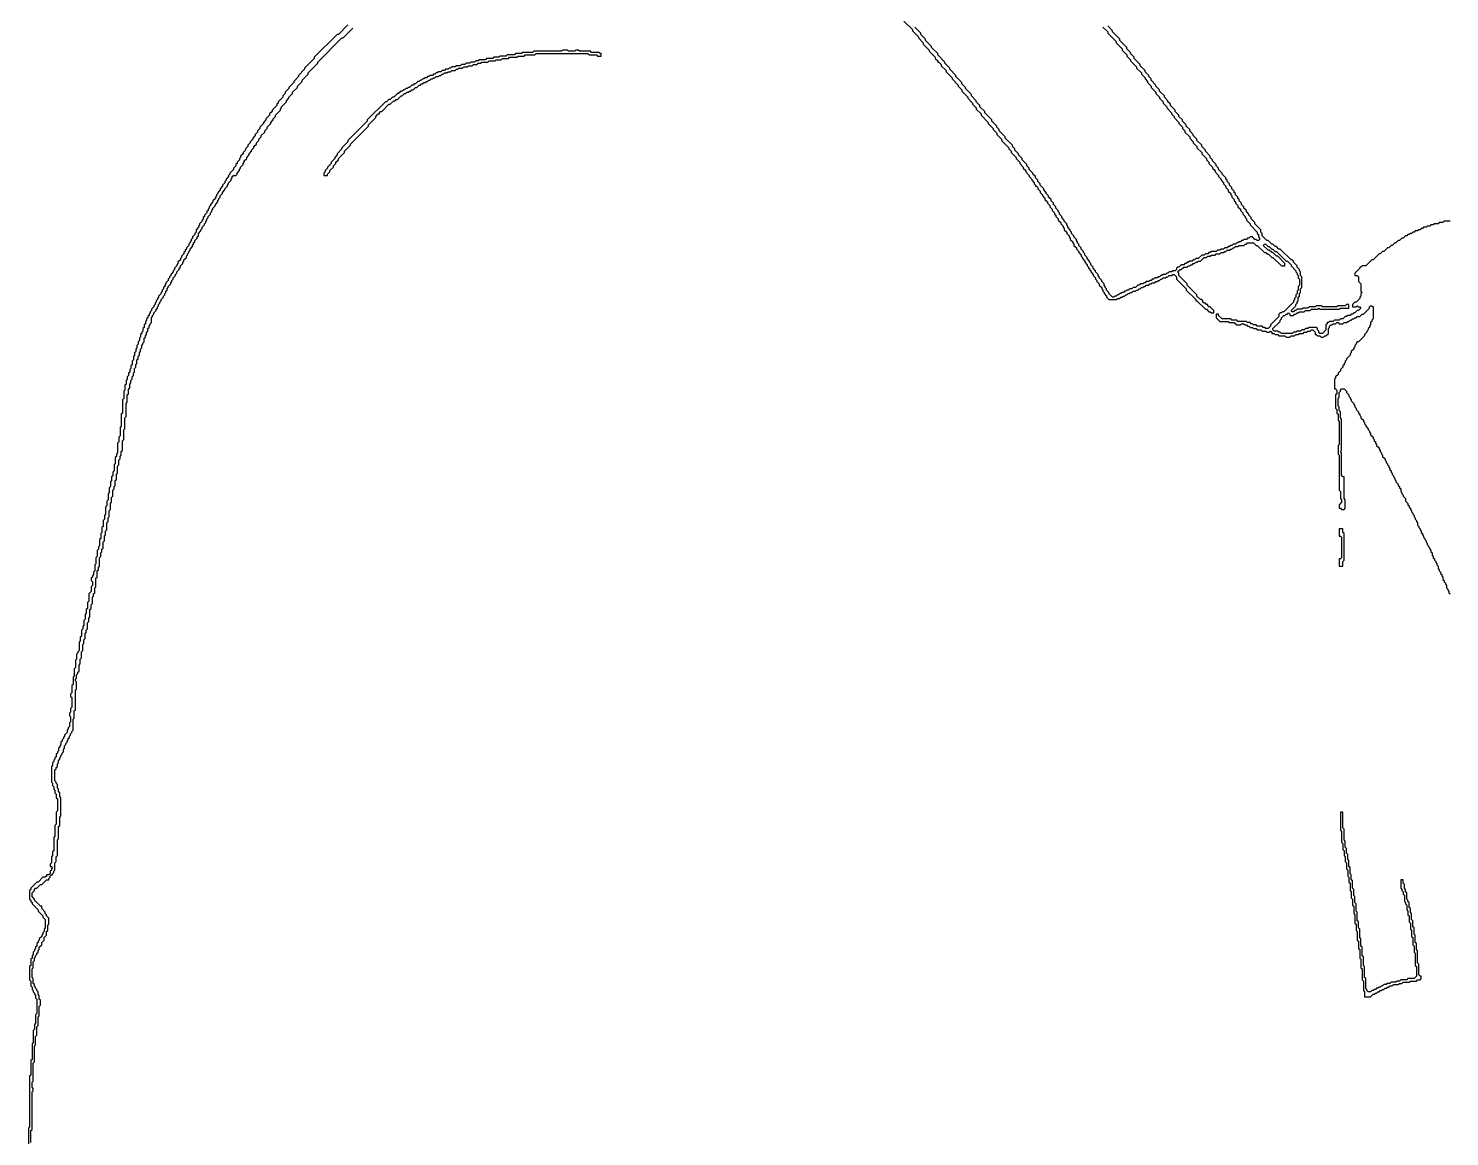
# Model space of a CAD drawing. Header units: metres. Extents: x 0 to 100, y 0 to 128.
# Drawn here: x 13.75 to 43.21, y 82.73 to 105.7 of the extents above; entities that cross this region are included whole.
import ezdxf

# ---------------------------------------------------------------- set-up
doc = ezdxf.new("R2010")
doc.units = ezdxf.units.M

msp = doc.modelspace()

# ---------------------------------------------------------------- linework, layer by layer
for points in [[(20.375, 105.775), (20.175, 105.575), (20.15, 105.575), (19.675, 105.1), (19.675, 105.075), (19.475, 104.875), (19.475, 104.85), (19.35, 104.725), (19.35, 104.7), (19.25, 104.6), (19.25, 104.575), (19.15, 104.475), (19.15, 104.45), (19.075, 104.375), (19.075, 104.35), (19.025, 104.3), (19.025, 104.275), (18.925, 104.175), (18.925, 104.15), (18.9, 104.125), (18.9, 104.1), (18.8, 104), (18.8, 103.975), (18.75, 103.925), (18.75, 103.9), (18.675, 103.825), (18.675, 103.8), (18.625, 103.75), (18.625, 103.725), (18.55, 103.65), (18.55, 103.625), (18.5, 103.575), (18.5, 103.55), (18.45, 103.5), (18.45, 103.475), (18.4, 103.425), (18.4, 103.4), (18.35, 103.35), (18.35, 103.325), (18.3, 103.275), (18.3, 103.25), (18.25, 103.2), (18.25, 103.175), (18.2, 103.125), (18.2, 103.1), (18.15, 103.05), (18.15, 103.025), (18.125, 103), (18.125, 102.975), (18.075, 102.925), (18.075, 102.9), (18.05, 102.875), (18.05, 102.85), (18, 102.8), (18, 102.775), (17.925, 102.7), (17.925, 102.675), (17.9, 102.65), (17.9, 102.625), (17.85, 102.575), (17.85, 102.55), (17.825, 102.525), (17.825, 102.5), (17.775, 102.45), (17.775, 102.425), (17.725, 102.375), (17.725, 102.35), (17.675, 102.3), (17.675, 102.275), (17.65, 102.25), (17.65, 102.225), (17.625, 102.2), (17.625, 102.175), (17.575, 102.125), (17.575, 102.1), (17.525, 102.05), (17.525, 102.025), (17.5, 102), (17.5, 101.975), (17.475, 101.95), (17.475, 101.925), (17.45, 101.9), (17.45, 101.875), (17.4, 101.825), (17.4, 101.8), (17.375, 101.775), (17.375, 101.75), (17.35, 101.725), (17.35, 101.7), (17.3, 101.65), (17.3, 101.625), (17.275, 101.6), (17.275, 101.575), (17.225, 101.525), (17.225, 101.475), (17.2, 101.45), (17.2, 101.425), (17.15, 101.375), (17.15, 101.35), (17.125, 101.325), (17.125, 101.3), (17.1, 101.275), (17.1, 101.25), (17.075, 101.225), (17.075, 101.2), (17.025, 101.15), (17.025, 101.125), (17, 101.1), (17, 101.075), (16.975, 101.05), (16.975, 101.025), (16.925, 100.975), (16.925, 100.95), (16.9, 100.925), (16.9, 100.9), (16.85, 100.85), (16.85, 100.825), (16.825, 100.8), (16.825, 100.775), (16.775, 100.725), (16.775, 100.7), (16.75, 100.675), (16.75, 100.65), (16.7, 100.6), (16.7, 100.575), (16.675, 100.55), (16.675, 100.525), (16.65, 100.5), (16.65, 100.475), (16.6, 100.425), (16.6, 100.4), (16.575, 100.375), (16.575, 100.35), (16.55, 100.325), (16.55, 100.3), (16.525, 100.275), (16.525, 100.25), (16.5, 100.225), (16.5, 100.2), (16.45, 100.15), (16.45, 100.125), (16.425, 100.1), (16.425, 100.075), (16.4, 100.05), (16.4, 100.025), (16.375, 100), (16.375, 99.975), (16.35, 99.95), (16.35, 99.925), (16.3, 99.875), (16.3, 99.85), (16.275, 99.825), (16.275, 99.8), (16.25, 99.775), (16.25, 99.75), (16.225, 99.725), (16.225, 99.7), (16.2, 99.675), (16.2, 99.65), (16.175, 99.625), (16.175, 99.575), (16.15, 99.55), (16.15, 99.5), (16.125, 99.475), (16.125, 99.425), (16.1, 99.4), (16.1, 99.375), (16.075, 99.35), (16.075, 99.3), (16.05, 99.275), (16.05, 99.225), (16.025, 99.2), (16.025, 99.15), (16, 99.125), (16, 99.075), (15.975, 99.05), (15.975, 99), (15.95, 98.975), (15.95, 98.925), (15.925, 98.9), (15.925, 98.825), (15.9, 98.8), (15.9, 98.725), (15.875, 98.7), (15.875, 98.65), (15.85, 98.625), (15.85, 98.575), (15.825, 98.55), (15.825, 98.5), (15.8, 98.475), (15.8, 98.425), (15.775, 98.4), (15.775, 98.325), (15.75, 98.3), (15.75, 98.2), (15.725, 98.175), (15.725, 98.025), (15.7, 98), (15.7, 97.725), (15.675, 97.7), (15.675, 97.45), (15.65, 97.425), (15.65, 97.25), (15.625, 97.225), (15.625, 97.125), (15.6, 97.1), (15.6, 96.9), (15.575, 96.875), (15.575, 96.825), (15.55, 96.8), (15.55, 96.675), (15.525, 96.65), (15.525, 96.525), (15.5, 96.5), (15.5, 96.425), (15.475, 96.4), (15.475, 96.325), (15.45, 96.3), (15.45, 96.2), (15.425, 96.175), (15.425, 96.075), (15.4, 96.05), (15.4, 95.925), (15.375, 95.9), (15.375, 95.8), (15.35, 95.775), (15.35, 95.625), (15.325, 95.6), (15.325, 95.525), (15.3, 95.5), (15.3, 95.375), (15.275, 95.35), (15.275, 95.25), (15.25, 95.225), (15.25, 95.125), (15.225, 95.1), (15.225, 94.975), (15.2, 94.95), (15.2, 94.9), (15.175, 94.875), (15.175, 94.75), (15.15, 94.725), (15.15, 94.6), (15.125, 94.575), (15.125, 94.45), (15.1, 94.425), (15.1, 94.375), (15.075, 94.35), (15.075, 94.325), (15.05, 94.3), (15.05, 94.25), (15.075, 94.225), (15.075, 94.15), (15.05, 94.125), (15.05, 94.025), (15, 93.975), (15, 93.825), (14.975, 93.8), (14.975, 93.675), (14.95, 93.65), (14.95, 93.575), (14.925, 93.55), (14.925, 93.45), (14.9, 93.425), (14.9, 93.325), (14.875, 93.3), (14.875, 93.25), (14.85, 93.225), (14.85, 93.1), (14.825, 93.075), (14.825, 93), (14.8, 92.975), (14.8, 92.8), (14.775, 92.775), (14.775, 92.75), (14.75, 92.725), (14.75, 92.625), (14.725, 92.6), (14.725, 92.45), (14.7, 92.425), (14.7, 92.275), (14.675, 92.25), (14.675, 92.1), (14.65, 92.075), (14.65, 91.925), (14.625, 91.9), (14.625, 91.85), (14.65, 91.825), (14.65, 91.625), (14.625, 91.6), (14.625, 91.525), (14.6, 91.5), (14.6, 91.45), (14.625, 91.425), (14.625, 91.325), (14.6, 91.3), (14.6, 91.225), (14.575, 91.2), (14.575, 91.175), (14.55, 91.15), (14.55, 91.1), (14.5, 91.05), (14.5, 91.025), (14.475, 91), (14.475, 90.975), (14.45, 90.95), (14.45, 90.925), (14.425, 90.9), (14.425, 90.85), (14.4, 90.825), (14.4, 90.8), (14.375, 90.775), (14.375, 90.725), (14.35, 90.7), (14.35, 90.675), (14.325, 90.65), (14.325, 90.6), (14.3, 90.575), (14.3, 90.55), (14.275, 90.525), (14.275, 90.5), (14.25, 90.475), (14.25, 90.425), (14.225, 90.4), (14.225, 90.075), (14.25, 90.05), (14.25, 90), (14.275, 89.975), (14.275, 89.925), (14.3, 89.9), (14.3, 89.85), (14.325, 89.825), (14.325, 89.75), (14.35, 89.725), (14.35, 89.475), (14.325, 89.45), (14.325, 89.2), (14.3, 89.175), (14.3, 88.95), (14.275, 88.925), (14.275, 88.65), (14.25, 88.625), (14.25, 88.55), (14.225, 88.525), (14.225, 88.4), (14.2, 88.375), (14.2, 88.325), (14.225, 88.325), (14.25, 88.3), (14.225, 88.275), (14.225, 88.25), (14.2, 88.225), (14.2, 88.175), (14.175, 88.15), (14.125, 88.15), (14.125, 88.125), (14.1, 88.1), (14.05, 88.1), (13.95, 88), (13.925, 88), (13.8, 87.875), (13.8, 87.85), (13.775, 87.825), (13.775, 87.65), (13.8, 87.625), (13.8, 87.6), (13.825, 87.575), (13.825, 87.55), (13.95, 87.425), (13.95, 87.4), (14.05, 87.3), (14.05, 87.275), (14.1, 87.225), (14.1, 87.05), (14.075, 87.025), (14.075, 86.975), (14.05, 86.95), (14.05, 86.925), (14.025, 86.9), (14.025, 86.875), (13.975, 86.825), (13.975, 86.8), (13.95, 86.775), (13.95, 86.75), (13.925, 86.725), (13.925, 86.675), (13.9, 86.65), (13.9, 86.625), (13.875, 86.6), (13.875, 86.575), (13.85, 86.55), (13.85, 86.5), (13.825, 86.475), (13.825, 86.425), (13.8, 86.4), (13.8, 86.275), (13.775, 86.25), (13.775, 85.975), (13.8, 85.95), (13.8, 85.85), (13.825, 85.825), (13.825, 85.775), (13.85, 85.75), (13.85, 85.725), (13.875, 85.7), (13.875, 85.675), (13.9, 85.65), (13.9, 85.6), (13.925, 85.575), (13.925, 85.275), (13.9, 85.25), (13.9, 85.075), (13.875, 85.05), (13.875, 84.95), (13.85, 84.925), (13.85, 84.675), (13.825, 84.65), (13.825, 84.325), (13.8, 84.3), (13.8, 84), (13.775, 83.975), (13.775, 82.925), (13.75, 82.9), (13.75, 81.9)], [(31.9, 105.85), (32.075, 105.675), (32.075, 105.65), (32.2, 105.525), (32.2, 105.5), (32.3, 105.4), (32.3, 105.375), (32.425, 105.25), (32.425, 105.225), (32.55, 105.1), (32.55, 105.075), (32.6, 105.025), (32.6, 105), (32.625, 105), (32.675, 104.95), (32.675, 104.925), (32.775, 104.825), (32.775, 104.8), (32.9, 104.675), (32.9, 104.65), (33.025, 104.525), (33.025, 104.5), (33.1, 104.425), (33.1, 104.4), (33.225, 104.275), (33.225, 104.25), (33.325, 104.15), (33.325, 104.125), (33.4, 104.05), (33.4, 104.025), (33.5, 103.925), (33.5, 103.9), (33.65, 103.75), (33.65, 103.725), (33.75, 103.625), (33.75, 103.6), (33.825, 103.525), (33.825, 103.5), (33.925, 103.4), (33.925, 103.375), (34.075, 103.225), (34.075, 103.2), (34.125, 103.15), (34.125, 103.125), (34.225, 103.025), (34.225, 103), (34.3, 102.925), (34.3, 102.9), (34.375, 102.825), (34.375, 102.8), (34.425, 102.75), (34.425, 102.725), (34.5, 102.65), (34.5, 102.625), (34.55, 102.575), (34.55, 102.55), (34.6, 102.5), (34.6, 102.475), (34.625, 102.45), (34.625, 102.425), (34.65, 102.425), (34.675, 102.4), (34.675, 102.375), (34.725, 102.325), (34.725, 102.3), (34.775, 102.25), (34.775, 102.225), (34.825, 102.175), (34.825, 102.15), (34.875, 102.1), (34.875, 102.075), (34.925, 102.025), (34.925, 102), (34.975, 101.95), (34.975, 101.925), (35.025, 101.875), (35.025, 101.85), (35.05, 101.825), (35.05, 101.8), (35.1, 101.75), (35.1, 101.725), (35.15, 101.675), (35.15, 101.65), (35.2, 101.6), (35.2, 101.575), (35.225, 101.55), (35.225, 101.525), (35.275, 101.475), (35.275, 101.45), (35.325, 101.4), (35.325, 101.375), (35.35, 101.35), (35.35, 101.325), (35.4, 101.275), (35.4, 101.25), (35.425, 101.225), (35.425, 101.2), (35.475, 101.15), (35.475, 101.125), (35.525, 101.075), (35.525, 101.05), (35.575, 101), (35.575, 100.975), (35.6, 100.95), (35.6, 100.925), (35.65, 100.875), (35.65, 100.85), (35.7, 100.8), (35.7, 100.775), (35.725, 100.75), (35.725, 100.725), (35.775, 100.675), (35.775, 100.65), (35.825, 100.6), (35.825, 100.575), (35.875, 100.525), (35.875, 100.5), (35.9, 100.475), (35.9, 100.45), (35.95, 100.4), (35.95, 100.375), (36, 100.325), (36, 100.3), (36.025, 100.275), (36.025, 100.25), (36.05, 100.225), (36.05, 100.2), (36.1, 100.15), (36.1, 100.125), (36.15, 100.075), (36.3, 100.075), (36.325, 100.1), (36.375, 100.1), (36.4, 100.125), (36.425, 100.125), (36.45, 100.15), (36.475, 100.15), (36.5, 100.175), (36.525, 100.175), (36.55, 100.2), (36.575, 100.2), (36.6, 100.225), (36.625, 100.225), (36.65, 100.25), (36.7, 100.25), (36.725, 100.275), (36.75, 100.275), (36.775, 100.3), (36.8, 100.3), (36.825, 100.325), (36.85, 100.325), (36.875, 100.35), (36.9, 100.35), (36.925, 100.375), (36.975, 100.375), (37, 100.4), (37.025, 100.4), (37.05, 100.425), (37.1, 100.425), (37.125, 100.45), (37.15, 100.45), (37.175, 100.475), (37.2, 100.475), (37.225, 100.5), (37.25, 100.5), (37.275, 100.525), (37.325, 100.525), (37.35, 100.55), (37.375, 100.55), (37.4, 100.575), (37.45, 100.575), (37.475, 100.6), (37.5, 100.6), (37.55, 100.55), (37.55, 100.5), (37.75, 100.3), (37.75, 100.275), (37.95, 100.075), (37.95, 100.05), (37.975, 100.05), (38.15, 99.875), (38.175, 99.875), (38.225, 99.825), (38.25, 99.825), (38.275, 99.8), (38.325, 99.8), (38.325, 99.85), (38.25, 99.925), (38.225, 99.925), (38.2, 99.95), (38.2, 99.975), (38.175, 99.975), (38.15, 100), (38.125, 100), (38.1, 100.025), (38.1, 100.05), (38.075, 100.075), (38.05, 100.075), (37.975, 100.15), (37.975, 100.175), (37.775, 100.375), (37.775, 100.4), (37.6, 100.575), (37.6, 100.625), (37.575, 100.65), (37.625, 100.7), (37.65, 100.7), (37.7, 100.75), (37.775, 100.75), (37.8, 100.775), (37.825, 100.775), (37.85, 100.8), (37.875, 100.8), (37.9, 100.825), (37.925, 100.825), (37.95, 100.85), (37.975, 100.85), (38, 100.875), (38.05, 100.875), (38.125, 100.95), (38.175, 100.95), (38.2, 100.975), (38.25, 100.975), (38.275, 101), (38.35, 101), (38.375, 101.025), (38.45, 101.025), (38.475, 101.05), (38.525, 101.05), (38.55, 101.075), (38.575, 101.075), (38.6, 101.1), (38.65, 101.1), (38.675, 101.125), (38.7, 101.125), (38.725, 101.15), (38.75, 101.15), (38.775, 101.175), (38.825, 101.175), (38.85, 101.2), (38.95, 101.2), (38.975, 101.225), (39, 101.225), (39.025, 101.25), (39.15, 101.25), (39.2, 101.2), (39.225, 101.2), (39.375, 101.05), (39.4, 101.05), (39.425, 101.025), (39.45, 101.025), (39.525, 100.95), (39.55, 100.95), (39.725, 100.775), (39.8, 100.775), (39.8, 100.825), (39.65, 100.975), (39.625, 100.975), (39.55, 101.05), (39.525, 101.05), (39.475, 101.1), (39.45, 101.1), (39.35, 101.2), (39.375, 101.225), (39.4, 101.225), (39.45, 101.175), (39.475, 101.175), (39.525, 101.125), (39.55, 101.125), (39.6, 101.075), (39.625, 101.075), (39.825, 100.875), (39.85, 100.875), (39.925, 100.8), (39.925, 100.775), (40.025, 100.675), (40.025, 100.65), (40.05, 100.625), (40.05, 100.6), (40.075, 100.575), (40.075, 100.525), (40.1, 100.5), (40.1, 100.375), (40.075, 100.35), (40.075, 100.275), (40.05, 100.25), (40.05, 100.2), (40.025, 100.175), (40.025, 100.125), (40, 100.1), (40, 100.075), (39.975, 100.05), (39.975, 100.025), (39.775, 99.825), (39.75, 99.825), (39.725, 99.8), (39.7, 99.8), (39.675, 99.775), (39.675, 99.725), (39.5, 99.55), (39.5, 99.525), (39.45, 99.475), (39.4, 99.475), (39.375, 99.5), (39.35, 99.5), (39.325, 99.525), (39.225, 99.525), (39.2, 99.55), (39.15, 99.55), (39.125, 99.575), (39.1, 99.575), (39.075, 99.6), (39.025, 99.6), (39, 99.625), (38.825, 99.625), (38.8, 99.65), (38.7, 99.65), (38.675, 99.675), (38.5, 99.675), (38.425, 99.75), (38.425, 99.775), (38.375, 99.775), (38.375, 99.7), (38.45, 99.625), (38.625, 99.625), (38.65, 99.6), (38.75, 99.6), (38.8, 99.55), (38.875, 99.55), (38.9, 99.575), (38.95, 99.575), (38.975, 99.55), (39, 99.55), (39.025, 99.525), (39.05, 99.525), (39.075, 99.5), (39.125, 99.5), (39.15, 99.475), (39.2, 99.475), (39.225, 99.45), (39.3, 99.45), (39.325, 99.425), (39.4, 99.425), (39.425, 99.4), (39.475, 99.4), (39.5, 99.425), (39.525, 99.4), (39.525, 99.375), (39.575, 99.375), (39.6, 99.35), (39.65, 99.35), (39.675, 99.325), (39.8, 99.325), (39.825, 99.3), (39.9, 99.3), (39.925, 99.325), (40, 99.325), (40.025, 99.35), (40.075, 99.35), (40.1, 99.375), (40.175, 99.375), (40.2, 99.4), (40.25, 99.4), (40.275, 99.425), (40.325, 99.425), (40.35, 99.45), (40.375, 99.45), (40.425, 99.4), (40.425, 99.35), (40.45, 99.35), (40.475, 99.325), (40.525, 99.325), (40.55, 99.3), (40.6, 99.3), (40.625, 99.325), (40.65, 99.325), (40.7, 99.375), (40.7, 99.475), (40.725, 99.5), (40.725, 99.525), (40.75, 99.55), (40.775, 99.55), (40.8, 99.575), (40.85, 99.575), (40.875, 99.6), (40.9, 99.6), (40.925, 99.575), (41, 99.575), (41.025, 99.6), (41.075, 99.6), (41.1, 99.625), (41.125, 99.625), (41.15, 99.65), (41.175, 99.65), (41.2, 99.675), (41.225, 99.675), (41.25, 99.7), (41.275, 99.7), (41.3, 99.725), (41.35, 99.725), (41.4, 99.775), (41.425, 99.775), (41.55, 99.9), (41.55, 99.925), (41.575, 99.95), (41.6, 99.95), (41.625, 99.925), (41.625, 99.675), (41.6, 99.65), (41.6, 99.625), (41.575, 99.6), (41.575, 99.55), (41.55, 99.525), (41.55, 99.5), (41.525, 99.475), (41.525, 99.45), (41.5, 99.425), (41.5, 99.4), (41.45, 99.35), (41.45, 99.325), (41.325, 99.2), (41.3, 99.2), (41.275, 99.175), (41.275, 99.15), (41.25, 99.125), (41.25, 99.1), (41.225, 99.075), (41.225, 99.05), (41.175, 99), (41.175, 98.975), (41.15, 98.95), (41.15, 98.925), (41.075, 98.85), (41.075, 98.825), (41.05, 98.8), (41.05, 98.775), (41.025, 98.75), (41.025, 98.725), (41, 98.7), (41, 98.675), (40.95, 98.625), (40.95, 98.6), (40.9, 98.55), (40.9, 98.525), (40.85, 98.475), (40.85, 98.45), (40.825, 98.425), (40.825, 98.225), (40.85, 98.225), (40.875, 98.2), (40.875, 98.125), (40.85, 98.1), (40.85, 97.825), (40.875, 97.8), (40.875, 97.725), (40.9, 97.7), (40.9, 97.575), (40.925, 97.55), (40.925, 97.075), (40.9, 97.05), (40.9, 96.875), (40.925, 96.85), (40.925, 96.125), (40.95, 96.1), (40.95, 95.95), (40.975, 95.925), (40.975, 95.875), (40.925, 95.825), (40.925, 95.75), (40.95, 95.75), (40.975, 95.725), (41.025, 95.725), (41.05, 95.75), (41.05, 95.925), (41.025, 95.95), (41.025, 96.4), (41, 96.4), (40.975, 96.425), (40.975, 96.9), (40.95, 96.925), (40.975, 96.95), (40.975, 97.6), (40.95, 97.625), (40.95, 97.75), (40.925, 97.775), (40.925, 97.85), (40.9, 97.875), (40.9, 98.025), (40.925, 98.05), (40.925, 98.15), (40.95, 98.175), (40.95, 98.2), (40.975, 98.225), (41.025, 98.225), (41.075, 98.175), (41.075, 98.15), (41.125, 98.1), (41.125, 98.075), (41.15, 98.05), (41.15, 98.025), (41.175, 98), (41.175, 97.975), (41.225, 97.925), (41.225, 97.9), (41.25, 97.875), (41.25, 97.85), (41.275, 97.825), (41.275, 97.8), (41.325, 97.75), (41.325, 97.725), (41.35, 97.7), (41.35, 97.675), (41.375, 97.65), (41.375, 97.625), (41.425, 97.575), (41.425, 97.55), (41.45, 97.525), (41.45, 97.5), (41.475, 97.475), (41.475, 97.45), (41.525, 97.4), (41.525, 97.375), (41.55, 97.35), (41.55, 97.325), (41.575, 97.3), (41.575, 97.275), (41.625, 97.225), (41.625, 97.2), (41.65, 97.175), (41.65, 97.15), (41.675, 97.125), (41.675, 97.1), (41.7, 97.075), (41.7, 97.05), (41.75, 97), (41.75, 96.975), (41.775, 96.95), (41.775, 96.925), (41.8, 96.9), (41.8, 96.875), (41.825, 96.85), (41.825, 96.825), (41.875, 96.775), (41.875, 96.75), (41.9, 96.725), (41.9, 96.7), (41.925, 96.675), (41.925, 96.65), (41.95, 96.625), (41.95, 96.6), (41.975, 96.575), (41.975, 96.55), (42, 96.525), (42, 96.5), (42.025, 96.475), (42.025, 96.45), (42.05, 96.425), (42.05, 96.4), (42.075, 96.375), (42.075, 96.35), (42.1, 96.325), (42.1, 96.3), (42.15, 96.25), (42.15, 96.225), (42.175, 96.2), (42.175, 96.175), (42.2, 96.15), (42.2, 96.1), (42.225, 96.075), (42.225, 96.05), (42.25, 96.025), (42.25, 96), (42.3, 95.95), (42.3, 95.9), (42.35, 95.85), (42.35, 95.825), (42.375, 95.8), (42.375, 95.775), (42.4, 95.75), (42.4, 95.725), (42.425, 95.7), (42.425, 95.675), (42.45, 95.65), (42.45, 95.625), (42.475, 95.6), (42.475, 95.575), (42.5, 95.55), (42.5, 95.525), (42.525, 95.5), (42.525, 95.475), (42.55, 95.45), (42.55, 95.4), (42.575, 95.375), (42.575, 95.35), (42.6, 95.325), (42.6, 95.3), (42.625, 95.275), (42.625, 95.25), (42.65, 95.225), (42.65, 95.2), (42.675, 95.175), (42.675, 95.15), (42.7, 95.125), (42.7, 95.1), (42.725, 95.075), (42.725, 95.05), (42.75, 95.025), (42.75, 95), (42.775, 94.975), (42.775, 94.95), (42.8, 94.925), (42.8, 94.9), (42.825, 94.875), (42.825, 94.85), (42.85, 94.825), (42.85, 94.775), (42.875, 94.75), (42.875, 94.725), (42.9, 94.7), (42.9, 94.675), (42.925, 94.65), (42.925, 94.625), (42.95, 94.6), (42.95, 94.575), (42.975, 94.55), (42.975, 94.5), (43, 94.475), (43, 94.45), (43.025, 94.425), (43.025, 94.4), (43.05, 94.375), (43.05, 94.35), (43.075, 94.325), (43.075, 94.275), (43.1, 94.25), (43.1, 94.225), (43.125, 94.2), (43.125, 94.175), (43.15, 94.15), (43.15, 94.1), (43.175, 94.075), (43.175, 94.05), (43.2, 94.025), (43.2, 94), (43.225, 93.975)], [(13.8, 82.6), (13.8, 82.85), (13.825, 82.875), (13.825, 83.65), (13.85, 83.675), (13.85, 83.725), (13.825, 83.75), (13.825, 83.85), (13.85, 83.875), (13.85, 84.25), (13.875, 84.275), (13.875, 84.6), (13.9, 84.625), (13.9, 84.8), (13.925, 84.825), (13.925, 85), (13.95, 85.025), (13.95, 85.2), (13.975, 85.225), (13.975, 85.425), (14, 85.45), (14, 85.55), (13.975, 85.575), (13.975, 85.65), (13.95, 85.675), (13.95, 85.725), (13.925, 85.75), (13.925, 85.775), (13.9, 85.8), (13.9, 85.825), (13.875, 85.85), (13.875, 85.875), (13.85, 85.9), (13.85, 86), (13.825, 86.025), (13.825, 86.2), (13.85, 86.225), (13.85, 86.35), (13.875, 86.375), (13.875, 86.425), (13.9, 86.45), (13.9, 86.475), (13.925, 86.5), (13.925, 86.525), (13.95, 86.55), (13.95, 86.575), (13.975, 86.6), (13.975, 86.65), (14.025, 86.7), (14.025, 86.75), (14.075, 86.8), (14.075, 86.85), (14.125, 86.9), (14.125, 86.975), (14.15, 87), (14.15, 87.1), (14.175, 87.125), (14.175, 87.25), (14.125, 87.3), (14.125, 87.325), (14.1, 87.35), (14.1, 87.375), (14.025, 87.45), (14.025, 87.5), (14, 87.5), (13.875, 87.625), (13.875, 87.65), (13.825, 87.7), (13.825, 87.775), (13.875, 87.825), (13.875, 87.85), (13.9, 87.875), (13.925, 87.875), (14, 87.95), (14.025, 87.95), (14.125, 88.05), (14.175, 88.05), (14.175, 88.075), (14.2, 88.1), (14.2, 88.125), (14.225, 88.15), (14.25, 88.15), (14.25, 88.175), (14.275, 88.2), (14.275, 88.225), (14.3, 88.25), (14.3, 88.4), (14.325, 88.425), (14.325, 88.525), (14.35, 88.55), (14.35, 88.875), (14.375, 88.9), (14.375, 89.15), (14.4, 89.175), (14.4, 89.35), (14.425, 89.375), (14.425, 89.75), (14.4, 89.775), (14.4, 89.85), (14.375, 89.875), (14.375, 89.925), (14.35, 89.95), (14.35, 90.025), (14.325, 90.05), (14.325, 90.075), (14.3, 90.1), (14.3, 90.325), (14.325, 90.35), (14.325, 90.375), (14.35, 90.4), (14.35, 90.45), (14.375, 90.475), (14.375, 90.525), (14.4, 90.55), (14.4, 90.575), (14.425, 90.6), (14.425, 90.625), (14.45, 90.65), (14.45, 90.675), (14.475, 90.7), (14.475, 90.75), (14.5, 90.775), (14.5, 90.825), (14.525, 90.85), (14.525, 90.875), (14.55, 90.9), (14.55, 90.925), (14.575, 90.95), (14.575, 90.975), (14.6, 91), (14.6, 91.025), (14.625, 91.05), (14.625, 91.075), (14.65, 91.1), (14.65, 91.125), (14.675, 91.15), (14.675, 91.375), (14.7, 91.4), (14.7, 91.55), (14.725, 91.575), (14.725, 91.975), (14.75, 92), (14.75, 92.15), (14.725, 92.175), (14.725, 92.2), (14.75, 92.225), (14.75, 92.3), (14.775, 92.325), (14.775, 92.35), (14.8, 92.375), (14.8, 92.5), (14.825, 92.525), (14.825, 92.625), (14.85, 92.65), (14.85, 92.775), (14.875, 92.8), (14.875, 92.925), (14.9, 92.95), (14.9, 93.025), (14.925, 93.05), (14.925, 93.15), (14.95, 93.175), (14.95, 93.225), (14.975, 93.25), (14.975, 93.375), (15, 93.4), (15, 93.475), (15.025, 93.5), (15.025, 93.65), (15.05, 93.675), (15.05, 93.75), (15.075, 93.775), (15.075, 93.9), (15.1, 93.925), (15.1, 93.975), (15.125, 94), (15.125, 94.1), (15.15, 94.125), (15.15, 94.3), (15.175, 94.325), (15.175, 94.45), (15.2, 94.475), (15.2, 94.525), (15.225, 94.55), (15.225, 94.725), (15.25, 94.75), (15.25, 94.825), (15.275, 94.85), (15.275, 94.9), (15.3, 94.925), (15.3, 95.05), (15.325, 95.075), (15.325, 95.175), (15.35, 95.2), (15.35, 95.275), (15.375, 95.3), (15.375, 95.45), (15.4, 95.475), (15.4, 95.55), (15.425, 95.575), (15.425, 95.7), (15.45, 95.725), (15.45, 95.85), (15.475, 95.875), (15.475, 95.975), (15.5, 96), (15.5, 96.125), (15.525, 96.15), (15.525, 96.2), (15.55, 96.225), (15.55, 96.325), (15.575, 96.35), (15.575, 96.45), (15.6, 96.475), (15.6, 96.625), (15.625, 96.65), (15.625, 96.75), (15.65, 96.775), (15.65, 96.825), (15.675, 96.85), (15.675, 96.925), (15.7, 96.95), (15.7, 97.15), (15.725, 97.175), (15.725, 97.375), (15.75, 97.4), (15.75, 97.625), (15.775, 97.65), (15.775, 97.925), (15.8, 97.95), (15.8, 98.1), (15.825, 98.125), (15.825, 98.225), (15.85, 98.25), (15.85, 98.325), (15.875, 98.35), (15.875, 98.4), (15.9, 98.425), (15.9, 98.475), (15.925, 98.5), (15.925, 98.55), (15.95, 98.575), (15.95, 98.65), (15.975, 98.675), (15.975, 98.725), (16, 98.75), (16, 98.825), (16.025, 98.85), (16.025, 98.9), (16.05, 98.925), (16.05, 98.975), (16.075, 99), (16.075, 99.05), (16.1, 99.075), (16.1, 99.125), (16.125, 99.15), (16.125, 99.175), (16.15, 99.2), (16.15, 99.275), (16.175, 99.3), (16.175, 99.325), (16.2, 99.35), (16.2, 99.4), (16.225, 99.425), (16.225, 99.475), (16.25, 99.5), (16.25, 99.525), (16.275, 99.55), (16.275, 99.575), (16.3, 99.6), (16.3, 99.7), (16.325, 99.725), (16.325, 99.75), (16.35, 99.775), (16.35, 99.8), (16.4, 99.85), (16.4, 99.875), (16.425, 99.9), (16.425, 99.925), (16.45, 99.95), (16.45, 99.975), (16.475, 100), (16.475, 100.025), (16.5, 100.05), (16.5, 100.075), (16.55, 100.125), (16.55, 100.15), (16.575, 100.175), (16.575, 100.2), (16.6, 100.225), (16.6, 100.25), (16.625, 100.275), (16.625, 100.3), (16.65, 100.325), (16.65, 100.35), (16.7, 100.4), (16.7, 100.425), (16.725, 100.45), (16.725, 100.475), (16.75, 100.5), (16.75, 100.525), (16.8, 100.575), (16.8, 100.6), (16.825, 100.625), (16.825, 100.65), (16.875, 100.7), (16.875, 100.725), (16.9, 100.75), (16.9, 100.775), (16.95, 100.825), (16.95, 100.85), (16.975, 100.875), (16.975, 100.9), (17.025, 100.95), (17.025, 100.975), (17.05, 101), (17.05, 101.025), (17.075, 101.05), (17.075, 101.075), (17.1, 101.1), (17.1, 101.125), (17.15, 101.175), (17.15, 101.2), (17.175, 101.225), (17.175, 101.25), (17.2, 101.275), (17.2, 101.3), (17.25, 101.35), (17.25, 101.375), (17.275, 101.4), (17.275, 101.45), (17.325, 101.5), (17.325, 101.525), (17.35, 101.55), (17.35, 101.575), (17.4, 101.625), (17.4, 101.65), (17.425, 101.675), (17.425, 101.7), (17.45, 101.725), (17.45, 101.75), (17.475, 101.775), (17.475, 101.8), (17.525, 101.85), (17.525, 101.875), (17.55, 101.9), (17.55, 101.925), (17.575, 101.95), (17.575, 101.975), (17.625, 102.025), (17.625, 102.05), (17.675, 102.1), (17.675, 102.125), (17.7, 102.15), (17.7, 102.175), (17.725, 102.2), (17.725, 102.225), (17.775, 102.275), (17.775, 102.3), (17.825, 102.35), (17.825, 102.375), (17.875, 102.425), (17.875, 102.45), (17.9, 102.475), (17.9, 102.5), (17.95, 102.55), (17.95, 102.575), (17.975, 102.6), (17.975, 102.625), (18, 102.65), (18.05, 102.65), (18.075, 102.675), (18.075, 102.7), (18.125, 102.75), (18.125, 102.775), (18.15, 102.8), (18.15, 102.825), (18.2, 102.875), (18.2, 102.9), (18.225, 102.925), (18.225, 102.95), (18.275, 103), (18.275, 103.025), (18.325, 103.075), (18.325, 103.1), (18.375, 103.15), (18.375, 103.175), (18.425, 103.225), (18.425, 103.25), (18.475, 103.3), (18.475, 103.325), (18.525, 103.375), (18.525, 103.4), (18.575, 103.45), (18.575, 103.475), (18.65, 103.55), (18.65, 103.575), (18.7, 103.625), (18.7, 103.65), (18.775, 103.725), (18.775, 103.75), (18.825, 103.8), (18.825, 103.825), (18.875, 103.875), (18.875, 103.9), (18.975, 104), (18.975, 104.025), (19, 104.05), (19, 104.075), (19.1, 104.175), (19.1, 104.2), (19.15, 104.25), (19.15, 104.275), (19.225, 104.35), (19.225, 104.375), (19.325, 104.475), (19.325, 104.5), (19.425, 104.6), (19.425, 104.625), (19.55, 104.75), (19.55, 104.775), (19.75, 104.975), (19.75, 105), (20.25, 105.5), (20.275, 105.5), (20.475, 105.7)], [(36.025, 105.725), (36.125, 105.625), (36.125, 105.6), (36.3, 105.425), (36.3, 105.4), (36.425, 105.275), (36.425, 105.25), (36.525, 105.15), (36.525, 105.125), (36.6, 105.05), (36.6, 105.025), (36.725, 104.9), (36.725, 104.875), (36.825, 104.775), (36.825, 104.75), (36.9, 104.675), (36.9, 104.65), (36.95, 104.6), (36.95, 104.575), (37.025, 104.5), (37.025, 104.475), (37.125, 104.375), (37.125, 104.35), (37.2, 104.275), (37.2, 104.25), (37.275, 104.175), (37.275, 104.15), (37.35, 104.075), (37.35, 104.05), (37.45, 103.95), (37.45, 103.925), (37.5, 103.875), (37.5, 103.85), (37.6, 103.75), (37.6, 103.725), (37.675, 103.65), (37.675, 103.625), (37.725, 103.575), (37.725, 103.55), (37.825, 103.45), (37.825, 103.425), (37.9, 103.35), (37.9, 103.325), (37.975, 103.25), (37.975, 103.225), (38.075, 103.125), (38.075, 103.1), (38.175, 103), (38.175, 102.975), (38.225, 102.925), (38.225, 102.9), (38.3, 102.825), (38.3, 102.8), (38.35, 102.75), (38.35, 102.725), (38.425, 102.65), (38.425, 102.625), (38.475, 102.575), (38.475, 102.55), (38.525, 102.5), (38.525, 102.475), (38.575, 102.425), (38.575, 102.4), (38.625, 102.35), (38.625, 102.325), (38.675, 102.275), (38.675, 102.25), (38.7, 102.225), (38.7, 102.2), (38.75, 102.15), (38.75, 102.125), (38.775, 102.1), (38.775, 102.075), (38.825, 102.025), (38.825, 102), (38.875, 101.95), (38.875, 101.925), (38.925, 101.875), (38.925, 101.85), (38.975, 101.8), (38.975, 101.775), (39, 101.75), (39, 101.725), (39.075, 101.65), (39.075, 101.625), (39.225, 101.475), (39.225, 101.45), (39.25, 101.425), (39.25, 101.375), (39.275, 101.35), (39.275, 101.325), (39.25, 101.3), (39.225, 101.3), (39.2, 101.325), (39.175, 101.325), (39.125, 101.375), (39.075, 101.375), (39.05, 101.35), (39.025, 101.35), (39, 101.325), (38.95, 101.325), (38.925, 101.3), (38.9, 101.3), (38.875, 101.275), (38.85, 101.275), (38.825, 101.25), (38.8, 101.25), (38.775, 101.225), (38.725, 101.225), (38.7, 101.2), (38.675, 101.2), (38.65, 101.175), (38.625, 101.175), (38.6, 101.15), (38.55, 101.15), (38.525, 101.125), (38.475, 101.125), (38.45, 101.1), (38.4, 101.1), (38.375, 101.075), (38.275, 101.075), (38.25, 101.05), (38.225, 101.05), (38.2, 101.025), (38.15, 101.025), (38.125, 101), (38.075, 101), (38, 100.925), (37.95, 100.925), (37.925, 100.9), (37.9, 100.9), (37.875, 100.875), (37.825, 100.875), (37.8, 100.85), (37.775, 100.85), (37.75, 100.825), (37.725, 100.825), (37.7, 100.8), (37.65, 100.8), (37.6, 100.75), (37.575, 100.75), (37.55, 100.725), (37.55, 100.7), (37.525, 100.675), (37.475, 100.675), (37.45, 100.65), (37.4, 100.65), (37.375, 100.625), (37.35, 100.625), (37.325, 100.6), (37.275, 100.6), (37.25, 100.575), (37.225, 100.575), (37.2, 100.55), (37.175, 100.55), (37.15, 100.525), (37.1, 100.525), (37.075, 100.5), (37.05, 100.5), (37.025, 100.475), (37, 100.475), (36.975, 100.45), (36.925, 100.45), (36.9, 100.425), (36.875, 100.425), (36.85, 100.4), (36.8, 100.4), (36.775, 100.375), (36.75, 100.375), (36.7, 100.325), (36.65, 100.325), (36.625, 100.3), (36.575, 100.3), (36.55, 100.275), (36.525, 100.275), (36.5, 100.25), (36.475, 100.25), (36.45, 100.225), (36.425, 100.225), (36.4, 100.2), (36.375, 100.2), (36.35, 100.175), (36.325, 100.175), (36.3, 100.15), (36.275, 100.15), (36.25, 100.125), (36.225, 100.125), (36.15, 100.2), (36.15, 100.225), (36.1, 100.275), (36.1, 100.3), (36.075, 100.325), (36.075, 100.35), (36.05, 100.375), (36.05, 100.4), (36, 100.45), (36, 100.475), (35.95, 100.525), (35.95, 100.55), (35.925, 100.575), (35.925, 100.6), (35.875, 100.65), (35.875, 100.675), (35.825, 100.725), (35.825, 100.75), (35.775, 100.8), (35.775, 100.825), (35.75, 100.85), (35.75, 100.875), (35.7, 100.925), (35.7, 100.95), (35.65, 101), (35.65, 101.025), (35.625, 101.05), (35.625, 101.075), (35.575, 101.125), (35.575, 101.15), (35.525, 101.2), (35.525, 101.225), (35.5, 101.25), (35.5, 101.275), (35.475, 101.3), (35.475, 101.325), (35.425, 101.375), (35.425, 101.4), (35.375, 101.45), (35.375, 101.475), (35.35, 101.5), (35.35, 101.525), (35.3, 101.575), (35.3, 101.6), (35.275, 101.625), (35.275, 101.65), (35.225, 101.7), (35.225, 101.725), (35.175, 101.775), (35.175, 101.8), (35.125, 101.85), (35.125, 101.875), (35.1, 101.9), (35.1, 101.925), (35.05, 101.975), (35.05, 102), (35, 102.05), (35, 102.075), (34.95, 102.125), (34.95, 102.15), (34.9, 102.2), (34.9, 102.225), (34.85, 102.275), (34.85, 102.3), (34.8, 102.35), (34.8, 102.375), (34.725, 102.45), (34.725, 102.475), (34.675, 102.525), (34.675, 102.55), (34.625, 102.6), (34.625, 102.625), (34.575, 102.675), (34.575, 102.7), (34.5, 102.775), (34.5, 102.8), (34.45, 102.85), (34.45, 102.875), (34.35, 102.975), (34.35, 103), (34.275, 103.075), (34.275, 103.1), (34.2, 103.175), (34.2, 103.2), (34.15, 103.25), (34.15, 103.275), (34, 103.425), (34, 103.45), (33.875, 103.575), (33.875, 103.6), (33.825, 103.65), (33.825, 103.675), (33.725, 103.775), (33.725, 103.8), (33.575, 103.95), (33.575, 103.975), (33.475, 104.075), (33.475, 104.1), (33.4, 104.175), (33.4, 104.2), (33.3, 104.3), (33.3, 104.325), (33.175, 104.45), (33.175, 104.475), (33.1, 104.55), (33.1, 104.575), (32.975, 104.7), (32.975, 104.725), (32.85, 104.85), (32.85, 104.875), (32.75, 104.975), (32.75, 105), (32.6, 105.15), (32.6, 105.175), (32.475, 105.3), (32.475, 105.325), (32.35, 105.45), (32.35, 105.475), (32.25, 105.575), (32.25, 105.6), (32.125, 105.725)], [(43.225, 101.7), (43.1, 101.7), (43.075, 101.675), (43, 101.675), (42.975, 101.65), (42.9, 101.65), (42.875, 101.625), (42.825, 101.625), (42.8, 101.6), (42.75, 101.6), (42.725, 101.575), (42.675, 101.575), (42.65, 101.55), (42.625, 101.55), (42.6, 101.525), (42.575, 101.525), (42.55, 101.5), (42.5, 101.5), (42.475, 101.475), (42.45, 101.475), (42.425, 101.45), (42.4, 101.45), (42.375, 101.425), (42.35, 101.425), (42.325, 101.4), (42.3, 101.4), (42.25, 101.35), (42.225, 101.35), (42.175, 101.3), (42.15, 101.3), (42.1, 101.25), (42.075, 101.25), (42.025, 101.2), (42, 101.2), (41.95, 101.15), (41.925, 101.15), (41.85, 101.075), (41.825, 101.075), (41.775, 101.025), (41.75, 101.025), (41.625, 100.9), (41.6, 100.9), (41.475, 100.775), (41.4, 100.775), (41.375, 100.75), (41.35, 100.75), (41.35, 100.725), (41.25, 100.625), (41.25, 100.575), (41.3, 100.575), (41.325, 100.55), (41.325, 100.45), (41.375, 100.4), (41.375, 100.25), (41.4, 100.225), (41.375, 100.2), (41.375, 100.15), (41.35, 100.125), (41.35, 100.1), (41.275, 100.025), (41.25, 100.025), (41.2, 99.975), (41.2, 99.925), (41.275, 99.925), (41.3, 99.95), (41.325, 99.925), (41.35, 99.925), (41.375, 99.9), (41.325, 99.85), (41.3, 99.85), (41.25, 99.8), (41.225, 99.8), (41.2, 99.775), (41.175, 99.775), (41.15, 99.75), (41.1, 99.75), (41.075, 99.725), (41.05, 99.725), (41, 99.675), (40.95, 99.675), (40.925, 99.65), (40.825, 99.65), (40.8, 99.625), (40.725, 99.625), (40.7, 99.6), (40.675, 99.6), (40.675, 99.575), (40.65, 99.55), (40.65, 99.45), (40.575, 99.375), (40.525, 99.375), (40.5, 99.4), (40.5, 99.425), (40.475, 99.45), (40.475, 99.475), (40.45, 99.5), (40.3, 99.5), (40.275, 99.475), (40.225, 99.475), (40.2, 99.45), (40.15, 99.45), (40.125, 99.425), (40.05, 99.425), (40.025, 99.4), (39.975, 99.4), (39.95, 99.375), (39.725, 99.375), (39.7, 99.4), (39.675, 99.4), (39.65, 99.425), (39.575, 99.425), (39.55, 99.45), (39.55, 99.475), (39.7, 99.625), (39.7, 99.65), (39.725, 99.675), (39.725, 99.7), (39.775, 99.75), (39.8, 99.75), (39.825, 99.775), (39.85, 99.775), (39.875, 99.8), (39.9, 99.775), (39.9, 99.75), (39.975, 99.75), (40, 99.775), (40.025, 99.775), (40.05, 99.8), (40.075, 99.8), (40.1, 99.825), (40.2, 99.825), (40.225, 99.85), (40.325, 99.85), (40.35, 99.875), (40.475, 99.875), (40.5, 99.9), (40.525, 99.875), (40.925, 99.875), (40.95, 99.9), (41.125, 99.9), (41.125, 99.975), (41.075, 99.975), (41.05, 99.95), (40.9, 99.95), (40.875, 99.925), (40.575, 99.925), (40.55, 99.95), (40.45, 99.95), (40.425, 99.925), (40.3, 99.925), (40.275, 99.9), (40.175, 99.9), (40.15, 99.875), (40.05, 99.875), (40.025, 99.85), (40, 99.85), (39.975, 99.825), (39.95, 99.825), (39.925, 99.85), (40.025, 99.95), (40.025, 99.975), (40.05, 100), (40.05, 100.025), (40.075, 100.05), (40.075, 100.125), (40.1, 100.15), (40.1, 100.2), (40.125, 100.225), (40.125, 100.3), (40.15, 100.325), (40.15, 100.55), (40.125, 100.575), (40.125, 100.65), (40.1, 100.675), (40.1, 100.7), (40.05, 100.75), (40.05, 100.775), (39.975, 100.85), (39.975, 100.875), (39.95, 100.9), (39.925, 100.9), (39.7, 101.125), (39.675, 101.125), (39.625, 101.175), (39.6, 101.175), (39.55, 101.225), (39.525, 101.225), (39.45, 101.3), (39.425, 101.3), (39.325, 101.4), (39.325, 101.45), (39.3, 101.475), (39.3, 101.525), (39.175, 101.65), (39.175, 101.675), (39.1, 101.75), (39.1, 101.775), (39.05, 101.825), (39.05, 101.85), (39, 101.9), (39, 101.925), (38.95, 101.975), (38.95, 102), (38.9, 102.05), (38.9, 102.075), (38.85, 102.125), (38.85, 102.15), (38.825, 102.175), (38.825, 102.2), (38.775, 102.25), (38.775, 102.275), (38.75, 102.3), (38.75, 102.325), (38.7, 102.375), (38.7, 102.4), (38.65, 102.45), (38.65, 102.475), (38.6, 102.525), (38.6, 102.55), (38.575, 102.575), (38.575, 102.6), (38.5, 102.675), (38.5, 102.7), (38.425, 102.775), (38.425, 102.8), (38.375, 102.85), (38.375, 102.875), (38.3, 102.95), (38.3, 102.975), (38.25, 103.025), (38.25, 103.05), (38.15, 103.15), (38.15, 103.175), (38.075, 103.25), (38.075, 103.275), (37.975, 103.375), (37.975, 103.4), (37.9, 103.475), (37.9, 103.5), (37.825, 103.575), (37.825, 103.6), (37.75, 103.675), (37.75, 103.7), (37.675, 103.775), (37.675, 103.8), (37.6, 103.875), (37.6, 103.9), (37.525, 103.975), (37.525, 104), (37.425, 104.1), (37.425, 104.125), (37.375, 104.175), (37.375, 104.2), (37.3, 104.275), (37.3, 104.3), (37.2, 104.4), (37.2, 104.425), (37.125, 104.5), (37.125, 104.525), (37.025, 104.625), (37.025, 104.65), (36.975, 104.7), (36.975, 104.725), (36.9, 104.8), (36.9, 104.825), (36.8, 104.925), (36.8, 104.95), (36.675, 105.075), (36.675, 105.1), (36.6, 105.175), (36.6, 105.2), (36.525, 105.275), (36.525, 105.3), (36.375, 105.45), (36.375, 105.475), (36.225, 105.625), (36.225, 105.65), (36.125, 105.75)]]:
    msp.add_lwpolyline(points)
for points in [[(24.825, 105.25), (24.8, 105.225), (24.225, 105.225), (24.2, 105.2), (24, 105.2), (23.975, 105.175), (23.85, 105.175), (23.825, 105.15), (23.675, 105.15), (23.65, 105.125), (23.525, 105.125), (23.5, 105.1), (23.4, 105.1), (23.375, 105.075), (23.25, 105.075), (23.225, 105.05), (23.1, 105.05), (23.075, 105.025), (23.025, 105.025), (23, 105), (22.925, 105), (22.9, 104.975), (22.825, 104.975), (22.8, 104.95), (22.725, 104.95), (22.7, 104.925), (22.625, 104.925), (22.6, 104.9), (22.525, 104.9), (22.5, 104.875), (22.475, 104.875), (22.45, 104.85), (22.4, 104.85), (22.375, 104.825), (22.325, 104.825), (22.3, 104.8), (22.25, 104.8), (22.225, 104.775), (22.2, 104.775), (22.175, 104.75), (22.15, 104.75), (22.125, 104.725), (22.075, 104.725), (22.05, 104.7), (22.025, 104.7), (22, 104.675), (21.975, 104.675), (21.95, 104.65), (21.925, 104.65), (21.9, 104.625), (21.875, 104.625), (21.85, 104.6), (21.825, 104.6), (21.775, 104.55), (21.75, 104.55), (21.725, 104.525), (21.7, 104.525), (21.65, 104.475), (21.625, 104.475), (21.6, 104.45), (21.575, 104.45), (21.55, 104.425), (21.525, 104.425), (21.5, 104.4), (21.475, 104.4), (21.425, 104.35), (21.4, 104.35), (21.325, 104.275), (21.3, 104.275), (21.25, 104.225), (21.225, 104.225), (21.175, 104.175), (21.15, 104.175), (20.775, 103.8), (20.775, 103.775), (20.375, 103.375), (20.375, 103.35), (20.25, 103.225), (20.25, 103.2), (20.15, 103.1), (20.15, 103.075), (20.1, 103.025), (20.1, 103), (20.025, 102.925), (20.025, 102.9), (19.95, 102.825), (19.95, 102.8), (19.9, 102.75), (19.9, 102.725), (19.875, 102.7), (19.875, 102.65), (19.95, 102.65), (19.95, 102.675), (20, 102.725), (20, 102.75), (20.075, 102.825), (20.075, 102.85), (20.125, 102.9), (20.125, 102.925), (20.175, 102.975), (20.175, 103), (20.3, 103.125), (20.3, 103.15), (20.425, 103.275), (20.425, 103.3), (20.8, 103.675), (20.8, 103.7), (20.95, 103.85), (20.95, 103.875), (21, 103.925), (21.025, 103.925), (21.025, 103.95), (21.05, 103.975), (21.075, 103.975), (21.225, 104.125), (21.25, 104.125), (21.325, 104.2), (21.35, 104.2), (21.375, 104.225), (21.4, 104.225), (21.475, 104.3), (21.5, 104.3), (21.55, 104.35), (21.575, 104.35), (21.6, 104.375), (21.625, 104.375), (21.65, 104.4), (21.675, 104.4), (21.7, 104.425), (21.725, 104.425), (21.775, 104.475), (21.8, 104.475), (21.85, 104.525), (21.875, 104.525), (21.9, 104.55), (21.925, 104.55), (21.95, 104.575), (21.975, 104.575), (22, 104.6), (22.025, 104.6), (22.05, 104.625), (22.075, 104.625), (22.1, 104.65), (22.125, 104.65), (22.15, 104.675), (22.175, 104.675), (22.2, 104.7), (22.25, 104.7), (22.275, 104.725), (22.3, 104.725), (22.325, 104.75), (22.35, 104.75), (22.375, 104.775), (22.425, 104.775), (22.45, 104.8), (22.5, 104.8), (22.525, 104.825), (22.6, 104.825), (22.625, 104.85), (22.65, 104.85), (22.675, 104.875), (22.75, 104.875), (22.775, 104.9), (22.85, 104.9), (22.875, 104.925), (22.95, 104.925), (22.975, 104.95), (23.05, 104.95), (23.075, 104.975), (23.125, 104.975), (23.15, 105), (23.275, 105), (23.3, 105.025), (23.425, 105.025), (23.45, 105.05), (23.55, 105.05), (23.575, 105.075), (23.7, 105.075), (23.725, 105.1), (23.875, 105.1), (23.9, 105.125), (24.025, 105.125), (24.05, 105.15), (24.25, 105.15), (24.275, 105.175), (25.35, 105.175), (25.375, 105.15), (25.525, 105.15), (25.55, 105.125), (25.625, 105.125), (25.625, 105.175), (25.6, 105.175), (25.575, 105.2), (25.425, 105.2), (25.4, 105.225), (25.175, 105.225), (25.15, 105.25), (25.1, 105.25), (25.075, 105.225), (24.95, 105.225), (24.925, 105.25)], [(40.925, 95.325), (40.925, 95.175), (40.95, 95.175), (40.975, 95.15), (40.975, 94.725), (40.95, 94.7), (40.925, 94.7), (40.925, 94.55), (41, 94.55), (41, 94.65), (41.025, 94.675), (41.025, 95.225), (41, 95.25), (41, 95.325)], [(40.95, 89.45), (40.95, 89.075), (40.975, 89.05), (40.975, 88.825), (41, 88.8), (41, 88.675), (41.025, 88.65), (41.025, 88.55), (41.05, 88.525), (41.05, 88.425), (41.075, 88.4), (41.075, 88.275), (41.1, 88.25), (41.1, 88.125), (41.125, 88.1), (41.125, 88), (41.15, 87.975), (41.15, 87.825), (41.175, 87.8), (41.175, 87.675), (41.2, 87.65), (41.2, 87.525), (41.225, 87.5), (41.225, 87.35), (41.25, 87.325), (41.25, 87.15), (41.275, 87.125), (41.275, 87), (41.3, 86.975), (41.3, 86.8), (41.325, 86.775), (41.325, 86.625), (41.35, 86.6), (41.35, 86.425), (41.375, 86.4), (41.375, 86.225), (41.4, 86.2), (41.4, 85.975), (41.425, 85.95), (41.425, 85.75), (41.45, 85.725), (41.45, 85.625), (41.575, 85.625), (41.625, 85.675), (41.65, 85.675), (41.675, 85.7), (41.7, 85.7), (41.725, 85.725), (41.75, 85.725), (41.775, 85.75), (41.8, 85.75), (41.825, 85.775), (41.85, 85.775), (41.875, 85.8), (41.9, 85.8), (41.925, 85.825), (41.95, 85.825), (41.975, 85.85), (42.025, 85.85), (42.05, 85.875), (42.15, 85.875), (42.175, 85.9), (42.225, 85.9), (42.25, 85.925), (42.375, 85.925), (42.4, 85.95), (42.525, 85.95), (42.55, 85.975), (42.6, 85.975), (42.625, 86), (42.625, 86.05), (42.6, 86.05), (42.575, 86.075), (42.575, 86.3), (42.55, 86.325), (42.55, 86.575), (42.525, 86.6), (42.525, 86.725), (42.5, 86.75), (42.5, 86.9), (42.475, 86.925), (42.475, 87.05), (42.45, 87.075), (42.45, 87.2), (42.425, 87.225), (42.425, 87.35), (42.4, 87.375), (42.4, 87.45), (42.375, 87.475), (42.375, 87.575), (42.35, 87.6), (42.35, 87.625), (42.325, 87.65), (42.325, 87.775), (42.3, 87.8), (42.3, 87.85), (42.275, 87.875), (42.275, 87.95), (42.25, 87.975), (42.25, 88.05), (42.2, 88.05), (42.2, 87.875), (42.225, 87.85), (42.225, 87.825), (42.25, 87.8), (42.25, 87.75), (42.275, 87.725), (42.275, 87.6), (42.3, 87.575), (42.3, 87.55), (42.325, 87.525), (42.325, 87.425), (42.35, 87.4), (42.35, 87.325), (42.375, 87.3), (42.375, 87.175), (42.4, 87.15), (42.4, 87.025), (42.425, 87), (42.425, 86.875), (42.45, 86.85), (42.45, 86.7), (42.475, 86.675), (42.475, 86.55), (42.5, 86.525), (42.5, 86.275), (42.525, 86.25), (42.525, 86.05), (42.475, 86), (42.35, 86), (42.325, 85.975), (42.2, 85.975), (42.175, 85.95), (42.125, 85.95), (42.1, 85.925), (42, 85.925), (41.975, 85.9), (41.925, 85.9), (41.9, 85.875), (41.85, 85.875), (41.825, 85.85), (41.8, 85.85), (41.775, 85.825), (41.75, 85.825), (41.725, 85.8), (41.7, 85.8), (41.675, 85.775), (41.65, 85.775), (41.625, 85.75), (41.6, 85.75), (41.575, 85.725), (41.525, 85.725), (41.5, 85.75), (41.5, 85.775), (41.475, 85.8), (41.475, 86), (41.45, 86.025), (41.45, 86.25), (41.425, 86.275), (41.425, 86.45), (41.4, 86.475), (41.4, 86.65), (41.375, 86.675), (41.375, 86.825), (41.35, 86.85), (41.35, 87.025), (41.325, 87.05), (41.325, 87.175), (41.3, 87.2), (41.3, 87.375), (41.275, 87.4), (41.275, 87.55), (41.25, 87.575), (41.25, 87.7), (41.225, 87.725), (41.225, 87.85), (41.2, 87.875), (41.2, 88.025), (41.175, 88.05), (41.175, 88.15), (41.15, 88.175), (41.15, 88.3), (41.125, 88.325), (41.125, 88.45), (41.1, 88.475), (41.1, 88.575), (41.075, 88.6), (41.075, 88.7), (41.05, 88.725), (41.05, 88.85), (41.025, 88.875), (41.025, 89.1), (41, 89.125), (41, 89.45)]]:
    msp.add_lwpolyline(points, close=True)

doc.saveas('drawing.dxf')
